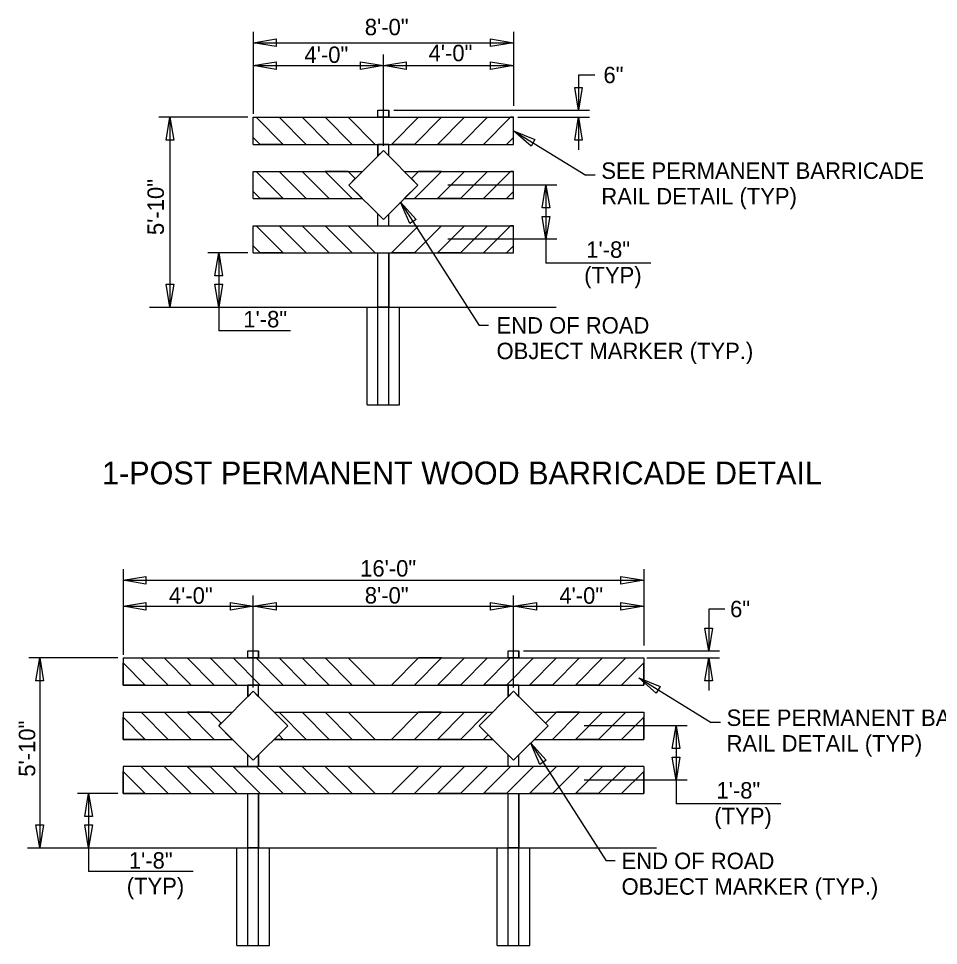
# Model space of a CAD drawing. Extents: x 1.2 to 17.3, y 0.6 to 10.2.
# Drawn here: x 1.91 to 6.94, y 5.08 to 10.15 of the extents above; entities that cross this region are included whole.
import ezdxf

# ---------------------------------------------------------------- set-up
doc = ezdxf.new("R2010")
doc.units = 0
for name, color, linetype in [('1001 STD_ Prop Hidden Lines', 7, 'Continuous'), ('1002 STD_ Exist Object Lines', 7, 'Continuous'), ('1003 STD_ Exist Hidden Lines', 7, 'Continuous'), ('1004 STD_ Center Lines', 7, 'Continuous'), ('1005 STD_ Dimension Lines', 7, 'Continuous'), ('1006 STD_ Title Block Titles', 7, 'Continuous'), ('1007 STD_ SubTitles', 7, 'Continuous'), ('1009 STD_ Shading', 7, 'Continuous')]:
    doc.layers.add(name, color=color, linetype=linetype)

msp = doc.modelspace()

# ---------------------------------------------------------------- linework, layer by layer
at = {"layer": '1002 STD_ Exist Object Lines'}
for p, q in [((3.1948, 10.0773), (3.1948, 9.6279)), ((4.6186, 10.0773), (4.6186, 9.6721)), ((3.1948, 10.0173), (4.6186, 10.0173)), ((3.1948, 9.8927), (3.9067, 9.8927)), ((3.9067, 9.8927), (4.6186, 9.8927)), ((4.9742, 9.8402), (4.9742, 9.6486)), ((5.0632, 9.8402), (4.9742, 9.8402)), ((3.9646, 9.6486), (5.0342, 9.6486)), ((3.1661, 9.6101), (2.679, 9.6101)), ((2.739, 9.6101), (2.739, 8.5719)), ((4.6423, 9.6101), (5.0342, 9.6101)), ((4.9742, 9.6101), (4.9742, 9.4322)), ((4.6186, 9.536), (5.0145, 9.2928)), ((5.0648, 9.2928), (5.0145, 9.2928)), ((4.7963, 9.2394), (4.7963, 8.9427)), ((4.001, 9.145), (4.4314, 8.4714)), ((4.7963, 8.9427), (4.7963, 8.8124)), ((3.1661, 8.8686), (2.9459, 8.8686)), ((3.0059, 8.8686), (3.0059, 8.5719)), ((5.3693, 8.8124), (4.7963, 8.8124)), ((3.0059, 8.5719), (3.0059, 8.4416)), ((4.4817, 8.4714), (4.4314, 8.4714)), ((3.3989, 8.4416), (3.0059, 8.4416)), ((2.4829, 7.1379), (2.4829, 6.6707)), ((5.3306, 7.1379), (5.3306, 6.7215)), ((2.4829, 7.0779), (5.3306, 7.0779)), ((2.4829, 6.9355), (3.1948, 6.9355)), ((3.1948, 6.9355), (4.6186, 6.9355)), ((4.6186, 6.9355), (5.3306, 6.9355)), ((5.6862, 6.9199), (5.6862, 6.6914)), ((5.7751, 6.9199), (5.6862, 6.9199)), ((4.6732, 6.6914), (5.7462, 6.6914)), ((2.4542, 6.6529), (1.967, 6.6529)), ((2.027, 6.6529), (2.027, 5.6147)), ((5.348, 6.6529), (5.7462, 6.6529)), ((5.6862, 6.6529), (5.6862, 6.475)), ((5.3041, 6.5441), (5.7, 6.301)), ((5.7503, 6.301), (5.7, 6.301)), ((5.5082, 6.2822), (5.5082, 5.9855)), ((4.7129, 6.1878), (5.1247, 5.5433)), ((5.5082, 5.9855), (5.5082, 5.8552)), ((2.4542, 5.9114), (2.234, 5.9114)), ((2.294, 5.9114), (2.294, 5.6147)), ((6.0812, 5.8552), (5.5082, 5.8552)), ((2.294, 5.6147), (2.294, 5.4844)), ((5.1751, 5.5433), (5.1247, 5.5433)), ((2.867, 5.4844), (2.294, 5.4844))]:
    msp.add_line(p, q, dxfattribs=at)
for points in [[(3.3198, 9.9965), (3.1948, 10.0173), (3.3198, 10.0381)], [(4.4936, 10.0381), (4.6186, 10.0173), (4.4936, 9.9965)], [(3.3198, 9.8719), (3.1948, 9.8927), (3.3198, 9.9135)], [(3.7817, 9.9135), (3.9067, 9.8927), (3.7817, 9.8719)], [(4.0317, 9.8719), (3.9067, 9.8927), (4.0317, 9.9135)], [(4.4936, 9.9135), (4.6186, 9.8927), (4.4936, 9.8719)], [(4.995, 9.7736), (4.9742, 9.6486), (4.9534, 9.7736)], [(2.7182, 9.4851), (2.739, 9.6101), (2.7598, 9.4851)], [(4.9534, 9.4851), (4.9742, 9.6101), (4.995, 9.4851)], [(4.7143, 9.4528), (4.6186, 9.536), (4.736, 9.4883)], [(4.7755, 9.1144), (4.7963, 9.2394), (4.8171, 9.1144)], [(4.0508, 9.0285), (4.001, 9.145), (4.0858, 9.0509)], [(4.8171, 9.0677), (4.7963, 8.9427), (4.7755, 9.0677)], [(2.9851, 8.7436), (3.0059, 8.8686), (3.0267, 8.7436)], [(2.7598, 8.6969), (2.739, 8.5719), (2.7182, 8.6969)], [(3.0267, 8.6969), (3.0059, 8.5719), (2.9851, 8.6969)], [(2.6079, 7.0571), (2.4829, 7.0779), (2.6079, 7.0987)], [(5.2056, 7.0987), (5.3306, 7.0779), (5.2056, 7.0571)], [(2.6079, 6.9147), (2.4829, 6.9355), (2.6079, 6.9563)], [(3.0698, 6.9563), (3.1948, 6.9355), (3.0698, 6.9147)], [(3.3198, 6.9147), (3.1948, 6.9355), (3.3198, 6.9563)], [(4.4936, 6.9563), (4.6186, 6.9355), (4.4936, 6.9147)], [(4.7436, 6.9147), (4.6186, 6.9355), (4.7436, 6.9563)], [(5.2056, 6.9563), (5.3306, 6.9355), (5.2056, 6.9147)], [(5.707, 6.8164), (5.6862, 6.6914), (5.6654, 6.8164)], [(2.0062, 6.5279), (2.027, 6.6529), (2.0478, 6.5279)], [(5.6654, 6.5279), (5.6862, 6.6529), (5.707, 6.5279)], [(5.3997, 6.461), (5.3041, 6.5441), (5.4215, 6.4964)], [(5.4874, 6.1572), (5.5082, 6.2822), (5.529, 6.1572)], [(4.7627, 6.0713), (4.7129, 6.1878), (4.7978, 6.0937)], [(5.529, 6.1105), (5.5082, 5.9855), (5.4874, 6.1105)], [(2.2732, 5.7864), (2.294, 5.9114), (2.3148, 5.7864)], [(2.0478, 5.7397), (2.027, 5.6147), (2.0062, 5.7397)], [(2.3148, 5.7397), (2.294, 5.6147), (2.2732, 5.7397)]]:
    msp.add_lwpolyline(points, close=True, dxfattribs=at)
at = {"layer": '1004 STD_ Center Lines'}
for p, q in [((2.6266, 8.5719), (4.8525, 8.5719)), ((1.9598, 5.6147), (5.4014, 5.6147))]:
    msp.add_line(p, q, dxfattribs=at)
at = {"layer": '1005 STD_ Dimension Lines'}
for p, q in [((3.8771, 9.6486), (3.9364, 9.6486)), ((3.8771, 9.6101), (3.8771, 9.6486)), ((3.9364, 9.6101), (3.9364, 9.6486)), ((3.1948, 9.6101), (4.6186, 9.6101)), ((3.1948, 9.4618), (3.1948, 9.6101)), ((4.6186, 9.4618), (4.6186, 9.6101)), ((3.1948, 9.4618), (4.6186, 9.4618)), ((3.8771, 9.3985), (3.8771, 9.4618)), ((3.9364, 9.3985), (3.9364, 9.4618)), ((3.1948, 9.3135), (3.7921, 9.3135)), ((3.1948, 9.1652), (3.1948, 9.3135)), ((4.0213, 9.3135), (4.6186, 9.3135)), ((4.6186, 9.1652), (4.6186, 9.3135)), ((3.1948, 9.1652), (3.7921, 9.1652)), ((4.0213, 9.1652), (4.6186, 9.1652)), ((3.8771, 9.0169), (3.8771, 9.0803)), ((3.9364, 9.0169), (3.9364, 9.0803)), ((3.1948, 9.0169), (4.6186, 9.0169)), ((3.1948, 8.8686), (3.1948, 9.0169)), ((4.6186, 8.8686), (4.6186, 9.0169)), ((3.1948, 8.8686), (4.6186, 8.8686)), ((3.8771, 8.5719), (3.8771, 8.8686)), ((3.9364, 8.5719), (3.9364, 8.8686)), ((3.8177, 8.038), (3.8177, 8.5719)), ((3.9957, 8.038), (3.9957, 8.5719)), ((3.8177, 8.038), (3.9957, 8.038)), ((3.1651, 6.6914), (3.2245, 6.6914)), ((3.1651, 6.6529), (3.1651, 6.6914)), ((3.2245, 6.6529), (3.2245, 6.6914)), ((4.589, 6.6914), (4.6483, 6.6914)), ((4.589, 6.6529), (4.589, 6.6914)), ((4.6483, 6.6529), (4.6483, 6.6914)), ((2.4829, 6.6529), (5.3306, 6.6529)), ((2.4829, 6.6529), (2.4829, 6.5046)), ((5.3306, 6.6529), (5.3306, 6.5046)), ((2.4829, 6.5046), (5.3306, 6.5046)), ((3.1651, 6.4413), (3.1651, 6.5046)), ((3.2245, 6.4413), (3.2245, 6.5046)), ((4.589, 6.4412), (4.589, 6.5046)), ((4.6483, 6.4413), (4.6483, 6.5046)), ((2.4829, 6.3563), (3.0802, 6.3563)), ((2.4829, 6.3563), (2.4829, 6.208)), ((3.3094, 6.3563), (4.504, 6.3563)), ((4.7332, 6.3563), (5.3306, 6.3563)), ((5.3306, 6.3563), (5.3306, 6.208)), ((2.4829, 6.208), (3.0802, 6.208)), ((3.3094, 6.208), (4.504, 6.208)), ((4.7333, 6.208), (5.3306, 6.208)), ((3.1651, 6.0597), (3.1651, 6.1232)), ((3.2245, 6.0597), (3.2245, 6.1231)), ((4.589, 6.0597), (4.589, 6.123)), ((4.6483, 6.0597), (4.6483, 6.123)), ((5.3306, 6.0597), (2.4829, 6.0597)), ((2.4829, 6.0597), (2.4829, 5.9114)), ((5.3306, 6.0597), (5.3306, 5.9114)), ((2.4829, 5.9114), (5.3306, 5.9114)), ((3.1651, 5.6147), (3.1651, 5.9114)), ((3.2245, 5.6147), (3.2245, 5.9114)), ((4.589, 5.6147), (4.589, 5.9114)), ((4.6483, 5.6147), (4.6483, 5.9114)), ((3.1058, 5.0808), (3.1058, 5.6147)), ((3.2838, 5.0808), (3.2838, 5.6147)), ((4.5296, 5.0808), (4.5296, 5.6147)), ((4.7076, 5.0808), (4.7076, 5.6147)), ((3.1058, 5.0808), (3.2838, 5.0808)), ((4.5296, 5.0808), (4.7076, 5.0808))]:
    msp.add_line(p, q, dxfattribs=at)
for points in [[(3.7179, 9.2393), (3.9067, 9.4281), (4.0955, 9.2393), (3.9067, 9.0506)], [(3.006, 6.2822), (3.1948, 6.4709), (3.3836, 6.2822), (3.1948, 6.0934)], [(4.4299, 6.2822), (4.6186, 6.4709), (4.8074, 6.2822), (4.6186, 6.0934)]]:
    msp.add_lwpolyline(points, close=True, dxfattribs=at)
at = {"layer": '1006 STD_ Title Block Titles'}
for p, q in [((3.9067, 9.4538), (3.9067, 9.9527)), ((4.8563, 9.2394), (4.2591, 9.2394)), ((4.8563, 8.9427), (4.2591, 8.9427)), ((3.1948, 6.492), (3.1948, 6.9955)), ((4.6186, 6.492), (4.6186, 6.9955)), ((5.5682, 6.2822), (5.0059, 6.2822)), ((5.5682, 5.9855), (5.0059, 5.9855))]:
    msp.add_line(p, q, dxfattribs=at)
at = {"layer": '1007 STD_ SubTitles'}
for p, q in [((3.8771, 8.038), (3.8771, 8.5719)), ((3.9364, 8.038), (3.9364, 8.5719)), ((3.1651, 5.0808), (3.1651, 5.6147)), ((3.2245, 5.0808), (3.2245, 5.6147)), ((4.589, 5.0808), (4.589, 5.6147)), ((4.6483, 5.0808), (4.6483, 5.6147))]:
    msp.add_line(p, q, dxfattribs=at)
at = {"layer": '1009 STD_ Shading'}
for p, q in [((3.4847, 9.4618), (3.3364, 9.6101)), ((3.3364, 9.6101), (3.4622, 9.6101)), ((3.4622, 9.6101), (3.6105, 9.4618)), ((3.7364, 9.4618), (3.5881, 9.6101)), ((3.5881, 9.6101), (3.7139, 9.6101)), ((3.7139, 9.6101), (3.8622, 9.4618)), ((3.9512, 9.4618), (4.0995, 9.6101)), ((4.2254, 9.6101), (4.0771, 9.4618)), ((4.2029, 9.4618), (4.3512, 9.6101)), ((4.4771, 9.6101), (4.3288, 9.4618)), ((4.0771, 9.4618), (3.9512, 9.4618)), ((4.3288, 9.4618), (4.2029, 9.4618)), ((3.4847, 9.1652), (3.3364, 9.3135)), ((3.3364, 9.3135), (3.4622, 9.3135)), ((3.4622, 9.3135), (3.6105, 9.1652)), ((4.2029, 9.1652), (4.3512, 9.3135)), ((4.4771, 9.3135), (4.3288, 9.1652)), ((4.3288, 9.1652), (4.2029, 9.1652)), ((3.4847, 8.8686), (3.3364, 9.0169)), ((3.3364, 9.0169), (3.4622, 9.0169)), ((3.4622, 9.0169), (3.6105, 8.8686)), ((3.7364, 8.8686), (3.5881, 9.0169)), ((3.5881, 9.0169), (3.7139, 9.0169)), ((3.7139, 9.0169), (3.8622, 8.8686)), ((3.9512, 8.8686), (4.0995, 9.0169)), ((4.2254, 9.0169), (4.0771, 8.8686)), ((4.2029, 8.8686), (4.3512, 9.0169)), ((4.4771, 9.0169), (4.3288, 8.8686)), ((4.0771, 8.8686), (3.9512, 8.8686)), ((4.3288, 8.8686), (4.2029, 8.8686)), ((2.5813, 6.6529), (2.7296, 6.5046)), ((2.8554, 6.5046), (2.7071, 6.6529)), ((2.9813, 6.5046), (2.833, 6.6529)), ((2.833, 6.6529), (2.9588, 6.6529)), ((2.9588, 6.6529), (3.1071, 6.5046)), ((3.233, 6.5046), (3.0847, 6.6529)), ((3.0847, 6.6529), (3.2105, 6.6529)), ((3.2105, 6.6529), (3.3588, 6.5046)), ((3.3364, 6.6529), (3.4847, 6.5046)), ((3.6105, 6.5046), (3.4622, 6.6529)), ((3.5881, 6.6529), (3.7364, 6.5046)), ((3.8622, 6.5046), (3.7139, 6.6529)), ((4.0995, 6.6529), (3.9512, 6.5046)), ((4.0771, 6.5046), (4.2254, 6.6529)), ((4.2254, 6.6529), (4.0995, 6.6529)), ((4.2029, 6.5046), (4.3512, 6.6529)), ((4.4771, 6.6529), (4.3288, 6.5046)), ((4.4546, 6.5046), (4.6029, 6.6529)), ((4.7288, 6.6529), (4.5805, 6.5046)), ((4.7063, 6.5046), (4.8546, 6.6529)), ((4.9805, 6.6529), (4.8322, 6.5046)), ((4.958, 6.5046), (5.1063, 6.6529)), ((5.2322, 6.6529), (5.0839, 6.5046)), ((2.4829, 6.6255), (2.6037, 6.5046)), ((2.4829, 6.5046), (2.4829, 6.6255)), ((5.3306, 6.6255), (5.2097, 6.5046)), ((5.3306, 6.5046), (5.3306, 6.6255)), ((2.6037, 6.5046), (2.4829, 6.5046)), ((2.7296, 6.5046), (2.8554, 6.5046)), ((3.4847, 6.5046), (3.6105, 6.5046)), ((3.7364, 6.5046), (3.8622, 6.5046)), ((4.3288, 6.5046), (4.2029, 6.5046)), ((4.5805, 6.5046), (4.4546, 6.5046)), ((4.8322, 6.5046), (4.7063, 6.5046)), ((5.0839, 6.5046), (4.958, 6.5046)), ((5.2097, 6.5046), (5.3306, 6.5046)), ((2.5813, 6.3563), (2.7296, 6.208)), ((2.8554, 6.208), (2.7071, 6.3563)), ((3.3364, 6.3563), (3.4847, 6.208)), ((3.6105, 6.208), (3.4622, 6.3563)), ((3.5881, 6.3563), (3.7364, 6.208)), ((3.8622, 6.208), (3.7139, 6.3563)), ((4.0995, 6.3563), (3.9512, 6.208)), ((4.0771, 6.208), (4.2254, 6.3563)), ((4.2254, 6.3563), (4.0995, 6.3563)), ((4.2029, 6.208), (4.3512, 6.3563)), ((4.4771, 6.3563), (4.3288, 6.208)), ((4.958, 6.208), (5.1063, 6.3563)), ((5.2322, 6.3563), (5.0839, 6.208)), ((2.4829, 6.3288), (2.6037, 6.208)), ((2.4829, 6.208), (2.4829, 6.3288)), ((5.3306, 6.3288), (5.2097, 6.208)), ((5.3306, 6.208), (5.3306, 6.3288)), ((2.6037, 6.208), (2.4829, 6.208)), ((2.7296, 6.208), (2.8554, 6.208)), ((3.4847, 6.208), (3.6105, 6.208)), ((3.7364, 6.208), (3.8622, 6.208)), ((4.3288, 6.208), (4.2029, 6.208)), ((5.0839, 6.208), (4.958, 6.208)), ((5.2097, 6.208), (5.3306, 6.208)), ((2.4829, 6.0322), (2.6037, 5.9114)), ((2.4829, 5.9114), (2.4829, 6.0322)), ((2.5813, 6.0597), (2.7296, 5.9114)), ((2.8554, 5.9114), (2.7071, 6.0597)), ((2.9813, 5.9114), (2.833, 6.0597)), ((2.833, 6.0597), (2.9588, 6.0597)), ((2.9588, 6.0597), (3.1071, 5.9114)), ((3.233, 5.9114), (3.0847, 6.0597)), ((3.0847, 6.0597), (3.2105, 6.0597)), ((3.2105, 6.0597), (3.3588, 5.9114)), ((3.3364, 6.0597), (3.4847, 5.9114)), ((3.6105, 5.9114), (3.4622, 6.0597)), ((3.5881, 6.0597), (3.7364, 5.9114)), ((3.8622, 5.9114), (3.7139, 6.0597)), ((4.0995, 6.0597), (3.9512, 5.9114)), ((4.0771, 5.9114), (4.2254, 6.0597)), ((4.2254, 6.0597), (4.0995, 6.0597)), ((4.2029, 5.9114), (4.3512, 6.0597)), ((4.4771, 6.0597), (4.3288, 5.9114)), ((4.4546, 5.9114), (4.6029, 6.0597)), ((4.7288, 6.0597), (4.5805, 5.9114)), ((4.7063, 5.9114), (4.8546, 6.0597)), ((4.9805, 6.0597), (4.8322, 5.9114)), ((4.958, 5.9114), (5.1063, 6.0597)), ((5.2322, 6.0597), (5.0839, 5.9114)), ((5.3306, 6.0322), (5.2097, 5.9114)), ((5.3306, 5.9114), (5.3306, 6.0322)), ((2.6037, 5.9114), (2.4829, 5.9114)), ((2.7296, 5.9114), (2.8554, 5.9114)), ((3.4847, 5.9114), (3.6105, 5.9114)), ((3.7364, 5.9114), (3.8622, 5.9114)), ((4.3288, 5.9114), (4.2029, 5.9114)), ((4.5805, 5.9114), (4.4546, 5.9114)), ((4.8322, 5.9114), (4.7063, 5.9114)), ((5.0839, 5.9114), (4.958, 5.9114)), ((5.2097, 5.9114), (5.3306, 5.9114))]:
    msp.add_line(p, q, dxfattribs=at)
for points in [[(3.8771, 9.6486), (3.9364, 9.6486), (3.9364, 9.6101), (3.8771, 9.6101)], [(3.2105, 9.6101), (3.3588, 9.4618), (3.233, 9.4618), (3.1948, 9.5), (3.1948, 9.6101)], [(4.6029, 9.6101), (4.4546, 9.4618), (4.5805, 9.4618), (4.6186, 9.5), (4.6186, 9.6101)], [(3.8771, 9.4618), (3.8771, 9.3985), (3.9067, 9.4281), (3.9364, 9.3985), (3.9364, 9.4618)], [(3.7179, 9.2393), (3.9067, 9.4281), (4.0955, 9.2393), (3.9067, 9.0506)], [(3.2105, 9.3135), (3.3588, 9.1652), (3.233, 9.1652), (3.1948, 9.2034), (3.1948, 9.3135)], [(3.5881, 9.3135), (3.7364, 9.1652), (3.7921, 9.1652), (3.7179, 9.2393), (3.753, 9.2744), (3.7139, 9.3135)], [(4.0995, 9.3135), (4.0604, 9.2744), (4.0955, 9.2393), (4.0213, 9.1652), (4.0771, 9.1652), (4.2254, 9.3135)], [(4.6029, 9.3135), (4.4546, 9.1652), (4.5805, 9.1652), (4.6186, 9.2034), (4.6186, 9.3135)], [(3.2105, 9.0169), (3.3588, 8.8686), (3.233, 8.8686), (3.1948, 8.9067), (3.1948, 9.0169)], [(4.6029, 9.0169), (4.4546, 8.8686), (4.5805, 8.8686), (4.6186, 8.9067), (4.6186, 9.0169)], [(3.8771, 8.8686), (3.9364, 8.8686), (3.9364, 8.5719), (3.8771, 8.5719)], [(3.1651, 6.6914), (3.2245, 6.6914), (3.2245, 6.6529), (3.1651, 6.6529)], [(4.589, 6.6914), (4.6483, 6.6914), (4.6483, 6.6529), (4.589, 6.6529)], [(3.1651, 6.5046), (3.1651, 6.4413), (3.1948, 6.4709), (3.2245, 6.4413), (3.2245, 6.5046)], [(4.589, 6.5046), (4.589, 6.4413), (4.6186, 6.4709), (4.6483, 6.4413), (4.6483, 6.5046)], [(3.006, 6.2822), (3.1948, 6.4709), (3.3836, 6.2822), (3.1948, 6.0934)], [(4.4299, 6.2822), (4.6186, 6.4709), (4.8074, 6.2822), (4.6186, 6.0934)], [(2.833, 6.3563), (2.9813, 6.208), (3.0802, 6.208), (3.006, 6.2822), (3.0195, 6.2956), (2.9588, 6.3563)], [(4.8546, 6.3563), (4.7939, 6.2956), (4.8074, 6.2822), (4.7333, 6.208), (4.8322, 6.208), (4.9805, 6.3563)], [(3.3341, 6.2327), (3.3588, 6.208), (3.3094, 6.208)], [(4.4793, 6.2327), (4.4546, 6.208), (4.504, 6.208)], [(3.1651, 6.1232), (3.1948, 6.0934), (3.2245, 6.1231), (3.2245, 6.0597), (3.1651, 6.0597)], [(3.1651, 5.9114), (3.2245, 5.9114), (3.2245, 5.6147), (3.1651, 5.6147)], [(4.589, 5.9114), (4.6483, 5.9114), (4.6483, 5.6147), (4.589, 5.6147)]]:
    msp.add_lwpolyline(points, close=True, dxfattribs=at)

# ---------------------------------------------------------------- texts
at = {"layer": '1001 STD_ Prop Hidden Lines'}
for s, rotation, p in [('8\'-0"', 360, (3.8051, 10.0585)), ('4\'-0"', 360, (3.4751, 9.9072)), ('4\'-0"', 360, (4.154, 9.9165)), ('6"', 360, (5.1107, 9.7963)), ('SEE PERMANENT BARRICADE', 360, (5.0989, 9.2731)), ('5\'-10"', 90, (2.7063, 8.9657)), ('RAIL DETAIL (TYP)', 360, (5.0989, 9.1331)), ('1\'-8"', 360, (5.0167, 8.8413)), ('(TYP)', 360, (5.0052, 8.7013)), ('1\'-8"', 360, (3.1407, 8.461)), ('END OF ROAD', 360, (4.5258, 8.4271)), ('OBJECT MARKER (TYP.)', 360, (4.5258, 8.2871)), ('16\'-0"', 360, (3.7797, 7.098)), ('4\'-0"', 360, (2.7335, 6.9495)), ('8\'-0"', 360, (3.8051, 6.9505)), ('4\'-0"', 360, (4.8693, 6.9495)), ('6"        ', 360, (5.8032, 6.876)), ('SEE PERMANENT BARRICADE', 360, (5.7844, 6.2812)), ('5\'-10"', 90, (2.0024, 6.0037)), ('RAIL DETAIL (TYP)', 360, (5.7844, 6.1412)), ('1\'-8"', 360, (5.7286, 5.8841)), ('(TYP)', 360, (5.7171, 5.7441)), ('1\'-8"', 360, (2.5144, 5.501)), ('END OF ROAD', 360, (5.2097, 5.4983)), ('(TYP)', 360, (2.5029, 5.361)), ('OBJECT MARKER (TYP.)', 360, (5.2097, 5.3583))]:
    msp.add_text(s, height=0.09, rotation=rotation, dxfattribs=at).set_placement(p)
at = {"layer": '1003 STD_ Exist Hidden Lines'}
msp.add_text('1-POST PERMANENT WOOD BARRICADE DETAIL', height=0.125, dxfattribs=at).set_placement((2.3678, 7.6021))

doc.saveas('drawing.dxf')
